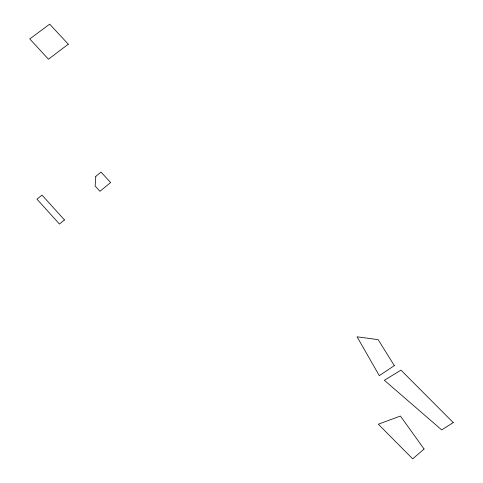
<?xml version="1.0" encoding="UTF-8"?>
<svg xmlns="http://www.w3.org/2000/svg" width="483" height="483" viewBox="0 0 483 483"><rect width="100%" height="100%" fill="white"/><g stroke="black" fill="none" stroke-linecap="round" stroke-linejoin="round"><path stroke-width="0.72" d="M95.809 176.319L95.133 186.033L99.945 191.304L110.625 182.562L101.032 172.081L95.809 176.319M424.062 449.009L412.693 458.85L378.328 424.213L400.425 416.032L424.062 449.009M64.474 219.934L59.451 224.046L36.968 199.165L42.015 195.114L64.474 219.934M68.296 44.219L48.463 59.204L29.765 38.942L49.677 24.15L68.296 44.219M394.321 365.619L379.294 375.653L357.07 336.802L378.165 339.658L394.321 365.619M453.235 422.583L441.704 429.918L384.359 380.278L400.975 370.123L453.235 422.583"/></g></svg>
